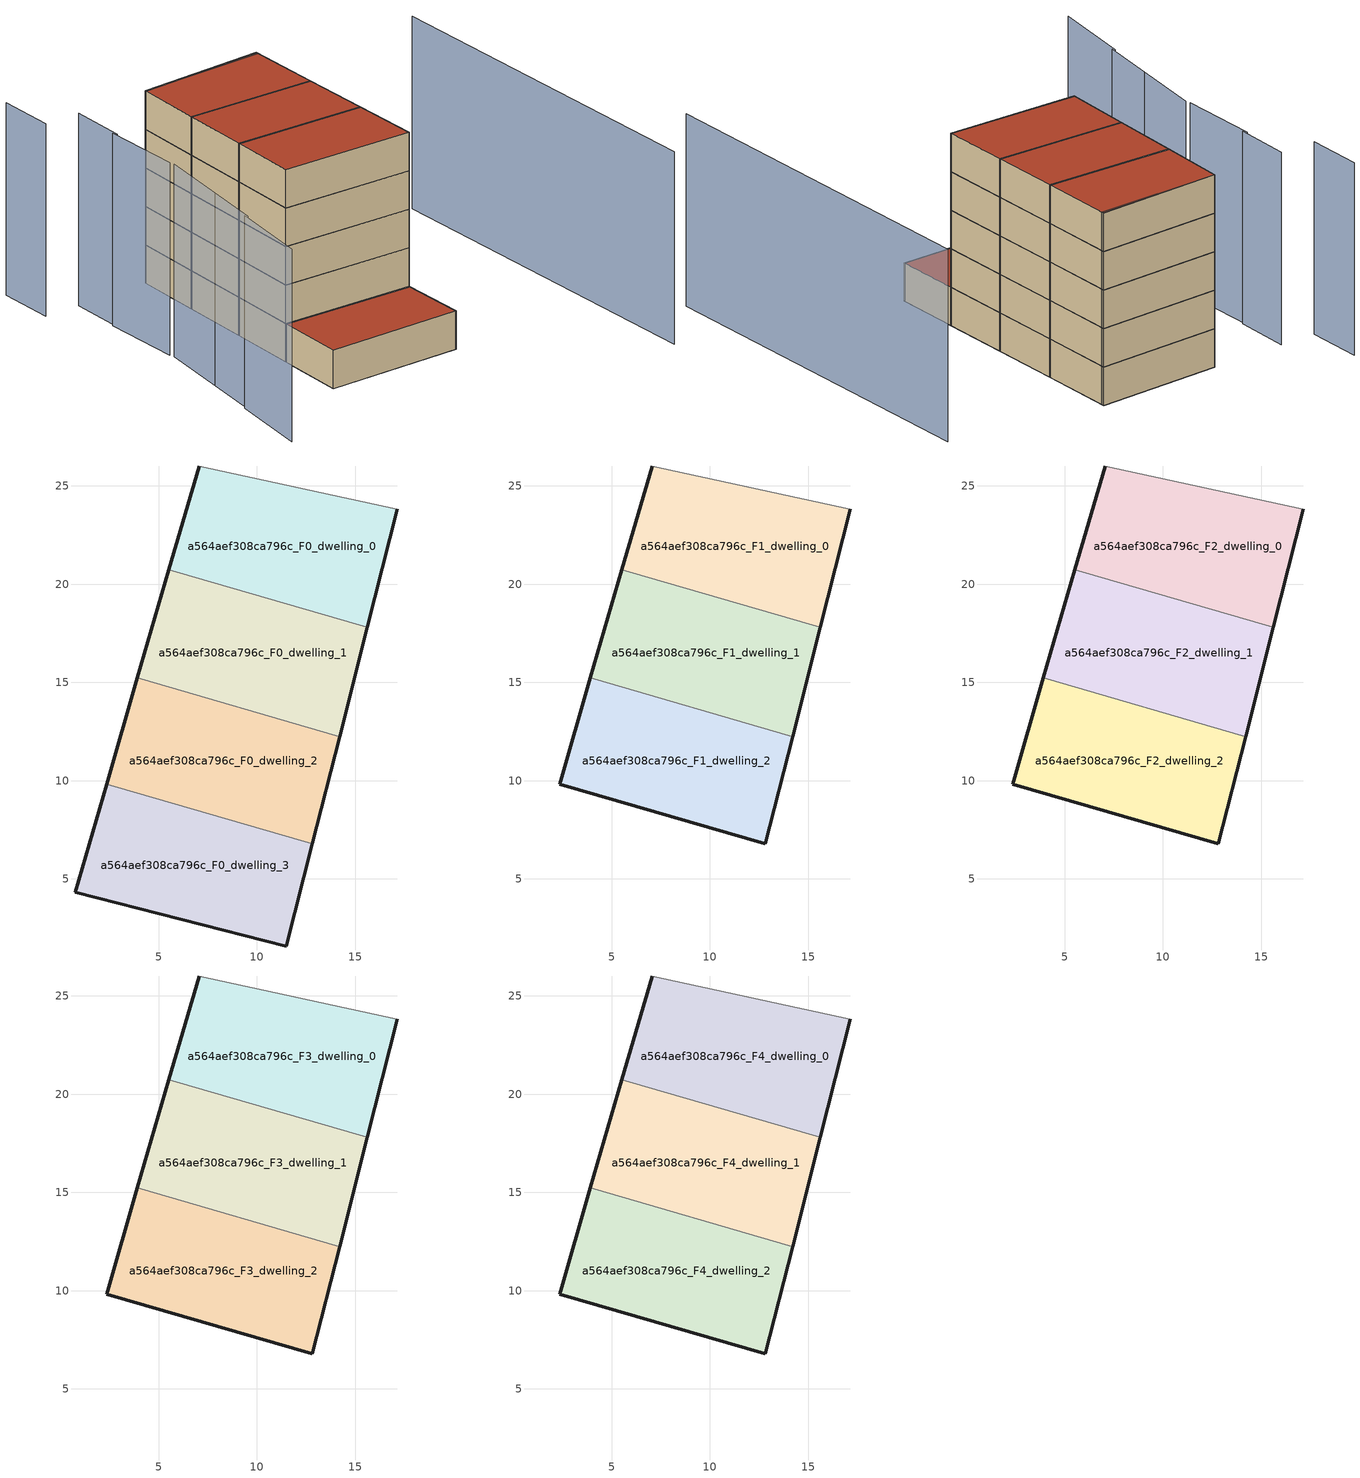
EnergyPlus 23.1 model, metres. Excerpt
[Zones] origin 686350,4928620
a564aef308ca796c_F0_dwelling_0
 floor ground (EU_floor_Construction): 15.62,17.81 17.15,23.82 7.06,26.01 5.52,20.74 z0
 wall outside (EU_wall_Construction): 17.15,23.82 15.62,17.81 / 5.52,20.74 7.06,26.01 z0:3
 wall adiabatic (EU_wall_Construction): 7.06,26.01 17.15,23.82 z0:3
 wall to a564aef308ca796c_F0_dwelling_1 (EU_wall_Construction): 15.62,17.81 5.52,20.74 z0:3
a564aef308ca796c_F0_dwelling_1
 floor ground (EU_floor_Construction): 14.2,12.25 15.62,17.81 5.52,20.74 3.92,15.23 z0
 wall outside (EU_wall_Construction): 15.62,17.81 14.2,12.25 / 3.92,15.23 5.52,20.74 z0:3
 wall to a564aef308ca796c_F0_dwelling_2 (EU_wall_Construction): 14.2,12.25 3.92,15.23 z0:3
a564aef308ca796c_F0_dwelling_2
 floor ground (EU_floor_Construction): 12.81,6.78 14.2,12.25 3.92,15.23 2.35,9.82 z0
 wall outside (EU_wall_Construction): 14.2,12.25 12.81,6.78 / 2.35,9.82 3.92,15.23 z0:3
 wall to a564aef308ca796c_F0_dwelling_3 (EU_wall_Construction): 12.81,6.78 2.35,9.82 z0:3
a564aef308ca796c_F0_dwelling_3
 floor ground (EU_floor_Construction): 11.49,1.59 12.81,6.78 2.35,9.82 0.76,4.32 z0
 wall outside (EU_wall_Construction): 12.81,6.78 11.49,1.59 0.76,4.32 2.35,9.82 z0:3
 roof outside (EU_roof_Construction): 12.81,6.78 11.49,1.59 0.76,4.32 2.35,9.82 z3
a564aef308ca796c_F1_dwelling_0
 floor to a564aef308ca796c_F0_dwelling_0 (EU_floor_Construction): 15.62,17.81 17.15,23.82 7.06,26.01 5.52,20.74 z3
 wall outside (EU_wall_Construction): 17.15,23.82 15.62,17.81 / 5.52,20.74 7.06,26.01 z3:6
 wall adiabatic (EU_wall_Construction): 7.06,26.01 17.15,23.82 z3:6
 wall to a564aef308ca796c_F1_dwelling_1 (EU_wall_Construction): 15.62,17.81 5.52,20.74 z3:6
a564aef308ca796c_F1_dwelling_1
 floor to a564aef308ca796c_F0_dwelling_1 (EU_floor_Construction): 14.2,12.25 15.62,17.81 5.52,20.74 3.92,15.23 z3
 wall outside (EU_wall_Construction): 15.62,17.81 14.2,12.25 / 3.92,15.23 5.52,20.74 z3:6
 wall to a564aef308ca796c_F1_dwelling_2 (EU_wall_Construction): 14.2,12.25 3.92,15.23 z3:6
a564aef308ca796c_F1_dwelling_2
 floor to a564aef308ca796c_F0_dwelling_2 (EU_floor_Construction): 12.81,6.78 14.2,12.25 3.92,15.23 2.35,9.82 z3
 wall outside (EU_wall_Construction): 14.2,12.25 12.81,6.78 2.35,9.82 3.92,15.23 z3:6
a564aef308ca796c_F2_dwelling_0
 floor to a564aef308ca796c_F1_dwelling_0 (EU_floor_Construction): 15.62,17.81 17.15,23.82 7.06,26.01 5.52,20.74 z6
 wall outside (EU_wall_Construction): 17.15,23.82 15.62,17.81 / 5.52,20.74 7.06,26.01 z6:9
 wall adiabatic (EU_wall_Construction): 7.06,26.01 17.15,23.82 z6:9
 wall to a564aef308ca796c_F2_dwelling_1 (EU_wall_Construction): 15.62,17.81 5.52,20.74 z6:9
a564aef308ca796c_F2_dwelling_1
 floor to a564aef308ca796c_F1_dwelling_1 (EU_floor_Construction): 14.2,12.25 15.62,17.81 5.52,20.74 3.92,15.23 z6
 wall outside (EU_wall_Construction): 15.62,17.81 14.2,12.25 / 3.92,15.23 5.52,20.74 z6:9
 wall to a564aef308ca796c_F2_dwelling_2 (EU_wall_Construction): 14.2,12.25 3.92,15.23 z6:9
a564aef308ca796c_F2_dwelling_2
 floor to a564aef308ca796c_F1_dwelling_2 (EU_floor_Construction): 12.81,6.78 14.2,12.25 3.92,15.23 2.35,9.82 z6
 wall outside (EU_wall_Construction): 14.2,12.25 12.81,6.78 2.35,9.82 3.92,15.23 z6:9
a564aef308ca796c_F3_dwelling_0
 floor to a564aef308ca796c_F2_dwelling_0 (EU_floor_Construction): 15.62,17.81 17.15,23.82 7.06,26.01 5.52,20.74 z9
 wall outside (EU_wall_Construction): 17.15,23.82 15.62,17.81 / 5.52,20.74 7.06,26.01 z9:12
 wall adiabatic (EU_wall_Construction): 7.06,26.01 17.15,23.82 z9:12
 wall to a564aef308ca796c_F3_dwelling_1 (EU_wall_Construction): 15.62,17.81 5.52,20.74 z9:12
a564aef308ca796c_F3_dwelling_1
 floor to a564aef308ca796c_F2_dwelling_1 (EU_floor_Construction): 14.2,12.25 15.62,17.81 5.52,20.74 3.92,15.23 z9
 wall outside (EU_wall_Construction): 15.62,17.81 14.2,12.25 / 3.92,15.23 5.52,20.74 z9:12
 wall to a564aef308ca796c_F3_dwelling_2 (EU_wall_Construction): 14.2,12.25 3.92,15.23 z9:12
a564aef308ca796c_F3_dwelling_2
 floor to a564aef308ca796c_F2_dwelling_2 (EU_floor_Construction): 12.81,6.78 14.2,12.25 3.92,15.23 2.35,9.82 z9
 wall outside (EU_wall_Construction): 14.2,12.25 12.81,6.78 2.35,9.82 3.92,15.23 z9:12
a564aef308ca796c_F4_dwelling_0
 floor to a564aef308ca796c_F3_dwelling_0 (EU_floor_Construction): 15.62,17.81 17.15,23.82 7.06,26.01 5.52,20.74 z12
 wall outside (EU_wall_Construction): 17.15,23.82 15.62,17.81 / 5.52,20.74 7.06,26.01 z12:15
 wall adiabatic (EU_wall_Construction): 7.06,26.01 17.15,23.82 z12:15
 wall to a564aef308ca796c_F4_dwelling_1 (EU_wall_Construction): 15.62,17.81 5.52,20.74 z12:15
 roof outside (EU_roof_Construction): 17.15,23.82 15.62,17.81 5.52,20.74 7.06,26.01 z15
a564aef308ca796c_F4_dwelling_1
 floor to a564aef308ca796c_F3_dwelling_1 (EU_floor_Construction): 14.2,12.25 15.62,17.81 5.52,20.74 3.92,15.23 z12
 wall outside (EU_wall_Construction): 15.62,17.81 14.2,12.25 / 3.92,15.23 5.52,20.74 z12:15
 wall to a564aef308ca796c_F4_dwelling_2 (EU_wall_Construction): 14.2,12.25 3.92,15.23 z12:15
 roof outside (EU_roof_Construction): 15.62,17.81 14.2,12.25 3.92,15.23 5.52,20.74 z15
a564aef308ca796c_F4_dwelling_2
 floor to a564aef308ca796c_F3_dwelling_2 (EU_floor_Construction): 12.81,6.78 14.2,12.25 3.92,15.23 2.35,9.82 z12
 wall outside (EU_wall_Construction): 14.2,12.25 12.81,6.78 2.35,9.82 3.92,15.23 z12:15
 roof outside (EU_roof_Construction): 14.2,12.25 12.81,6.78 2.35,9.82 3.92,15.23 z15
shading: 21.65,-10.12 28.85,18.87 / -5.73,7.26 -8.29,1.09 / -3.94,11.3 -5.69,7.03 / -1.72,16.67 -3.91,11.29 / -0.17,23.37 -1.73,17.07 / 1.1,27.38 -0.06,23.03 / -0.57,32.62 -1.77,28.15 / 17.1,23.63 7.06,26.01 z0:15
[Building]
EU S2 Campaign: North Axis=0; Terrain=City; Solar Distribution=FullExterior
[Site:Location]
Bologna: Latitude=44.5; Longitude=11.25; Time Zone=1; Elevation=37
[SizingPeriod:WeatherFileDays]
AnnualSizingPeriod: Begin Month=1; Begin Day of Month=1; End Month=12; End Day of Month=31; Day of Week for Start Day=Monday; Use Weather File Daylight Saving Period=No; Use Weather File Rain and Snow Indicators=No
[MATERIAL]
EU_InternalMass_Material: Roughness=MediumRough; Thickness=0.1; Conductivity=1; Density=1800; Specific Heat=900; Thermal Absorptance=0.9; Solar Absorptance=0.7; Visible Absorptance=0.7
[MATERIAL:NOMASS] Roughness=MediumRough; Thermal Absorptance=0.9; Solar Absorptance=0.7; Visible Absorptance=0.7
Name | Thermal Resistance
EU_wall_NoMass | 0.905828
EU_roof_NoMass | 0.37593
EU_floor_NoMass | 0.67114
[CONSTRUCTION]
EU_wall_Construction: EU_wall_NoMass
EU_roof_Construction: EU_roof_NoMass
EU_floor_Construction: EU_floor_NoMass
EU_InternalMass_Construction: EU_InternalMass_Material
[ZONE] Type=1; Multiplier=1; Ceiling Height=autocalculate; Floor Area=autocalculate; Part of Total Floor Area=Yes
Name | Volume
a564aef308ca796c_F0_dwelling_0 | 182.541
a564aef308ca796c_F1_dwelling_0; a564aef308ca796c_F2_dwelling_0; a564aef308ca796c_F3_dwelling_0; a564aef308ca796c_F4_dwelling_0 | 182.542
a564aef308ca796c_F0_dwelling_1 | 182.532
a564aef308ca796c_F1_dwelling_1; a564aef308ca796c_F2_dwelling_1; a564aef308ca796c_F3_dwelling_1; a564aef308ca796c_F4_dwelling_1 | 182.531
a564aef308ca796c_F0_dwelling_2 | 182.534
a564aef308ca796c_F1_dwelling_2; a564aef308ca796c_F2_dwelling_2; a564aef308ca796c_F3_dwelling_2; a564aef308ca796c_F4_dwelling_2 | 182.535
a564aef308ca796c_F0_dwelling_3 | 182.556
[INTERNALMASS] Construction=EU_InternalMass_Construction
Name | Zone or ZoneList | Surface Area
a564aef308ca796c_F0_dwelling_0_EU_InternalMass | a564aef308ca796c_F0_dwelling_0 | 60.847
a564aef308ca796c_F0_dwelling_1_EU_InternalMass | a564aef308ca796c_F0_dwelling_1 | 60.8439
a564aef308ca796c_F0_dwelling_2_EU_InternalMass | a564aef308ca796c_F0_dwelling_2 | 60.8447
a564aef308ca796c_F0_dwelling_3_EU_InternalMass | a564aef308ca796c_F0_dwelling_3 | 60.8522
a564aef308ca796c_F1_dwelling_0_EU_InternalMass | a564aef308ca796c_F1_dwelling_0 | 81.1341
a564aef308ca796c_F1_dwelling_1_EU_InternalMass | a564aef308ca796c_F1_dwelling_1 | 81.1334
a564aef308ca796c_F1_dwelling_2_EU_InternalMass | a564aef308ca796c_F1_dwelling_2 | 81.1301
a564aef308ca796c_F2_dwelling_0_EU_InternalMass | a564aef308ca796c_F2_dwelling_0 | 81.1341
a564aef308ca796c_F2_dwelling_1_EU_InternalMass | a564aef308ca796c_F2_dwelling_1 | 81.1334
a564aef308ca796c_F2_dwelling_2_EU_InternalMass | a564aef308ca796c_F2_dwelling_2 | 81.1301
a564aef308ca796c_F3_dwelling_0_EU_InternalMass | a564aef308ca796c_F3_dwelling_0 | 81.1341
a564aef308ca796c_F3_dwelling_1_EU_InternalMass | a564aef308ca796c_F3_dwelling_1 | 81.1334
a564aef308ca796c_F3_dwelling_2_EU_InternalMass | a564aef308ca796c_F3_dwelling_2 | 81.1301
a564aef308ca796c_F4_dwelling_0_EU_InternalMass | a564aef308ca796c_F4_dwelling_0 | 81.1341
a564aef308ca796c_F4_dwelling_1_EU_InternalMass | a564aef308ca796c_F4_dwelling_1 | 81.1334
a564aef308ca796c_F4_dwelling_2_EU_InternalMass | a564aef308ca796c_F4_dwelling_2 | 81.1301
[OTHEREQUIPMENT] Fuel Type=Electricity; Design Level Calculation Method=Watts/Area; Power per Zone Floor Area=1; Fraction Latent=0; Fraction Radiant=0; Fraction Lost=0; Carbon Dioxide Generation Rate=0; EndUse Subcategory=EU_Step8_InternalGains
Name | Zone or ZoneList or Space or SpaceList | Schedule
EU_Step8_InternalGain_a564aef308ca796c_F0_dwelling_0_f000 | a564aef308ca796c_F0_dwelling_0 | EU_Step8_GainSchedule_a564aef308ca796c_F0_dwelling_0_f000
EU_Step8_InternalGain_a564aef308ca796c_F0_dwelling_1_f000 | a564aef308ca796c_F0_dwelling_1 | EU_Step8_GainSchedule_a564aef308ca796c_F0_dwelling_1_f000
EU_Step8_InternalGain_a564aef308ca796c_F0_dwelling_2_f000 | a564aef308ca796c_F0_dwelling_2 | EU_Step8_GainSchedule_a564aef308ca796c_F0_dwelling_2_f000
EU_Step8_InternalGain_a564aef308ca796c_F0_dwelling_3_f000 | a564aef308ca796c_F0_dwelling_3 | EU_Step8_GainSchedule_a564aef308ca796c_F0_dwelling_3_f000
EU_Step8_InternalGain_a564aef308ca796c_F1_dwelling_0_f000 | a564aef308ca796c_F1_dwelling_0 | EU_Step8_GainSchedule_a564aef308ca796c_F1_dwelling_0_f000
EU_Step8_InternalGain_a564aef308ca796c_F1_dwelling_1_f000 | a564aef308ca796c_F1_dwelling_1 | EU_Step8_GainSchedule_a564aef308ca796c_F1_dwelling_1_f000
EU_Step8_InternalGain_a564aef308ca796c_F1_dwelling_2_f000 | a564aef308ca796c_F1_dwelling_2 | EU_Step8_GainSchedule_a564aef308ca796c_F1_dwelling_2_f000
EU_Step8_InternalGain_a564aef308ca796c_F2_dwelling_0_f000 | a564aef308ca796c_F2_dwelling_0 | EU_Step8_GainSchedule_a564aef308ca796c_F2_dwelling_0_f000
EU_Step8_InternalGain_a564aef308ca796c_F2_dwelling_1_f000 | a564aef308ca796c_F2_dwelling_1 | EU_Step8_GainSchedule_a564aef308ca796c_F2_dwelling_1_f000
EU_Step8_InternalGain_a564aef308ca796c_F2_dwelling_2_f000 | a564aef308ca796c_F2_dwelling_2 | EU_Step8_GainSchedule_a564aef308ca796c_F2_dwelling_2_f000
EU_Step8_InternalGain_a564aef308ca796c_F3_dwelling_0_f000 | a564aef308ca796c_F3_dwelling_0 | EU_Step8_GainSchedule_a564aef308ca796c_F3_dwelling_0_f000
EU_Step8_InternalGain_a564aef308ca796c_F3_dwelling_1_f000 | a564aef308ca796c_F3_dwelling_1 | EU_Step8_GainSchedule_a564aef308ca796c_F3_dwelling_1_f000
EU_Step8_InternalGain_a564aef308ca796c_F3_dwelling_2_f000 | a564aef308ca796c_F3_dwelling_2 | EU_Step8_GainSchedule_a564aef308ca796c_F3_dwelling_2_f000
EU_Step8_InternalGain_a564aef308ca796c_F4_dwelling_0_f000 | a564aef308ca796c_F4_dwelling_0 | EU_Step8_GainSchedule_a564aef308ca796c_F4_dwelling_0_f000
EU_Step8_InternalGain_a564aef308ca796c_F4_dwelling_1_f000 | a564aef308ca796c_F4_dwelling_1 | EU_Step8_GainSchedule_a564aef308ca796c_F4_dwelling_1_f000
EU_Step8_InternalGain_a564aef308ca796c_F4_dwelling_2_f000 | a564aef308ca796c_F4_dwelling_2 | EU_Step8_GainSchedule_a564aef308ca796c_F4_dwelling_2_f000
[ZONEVENTILATION:DESIGNFLOWRATE] Schedule=EU_AlwaysOn; Design Flow Rate Calculation Method=AirChanges/Hour; Air Changes per Hour=0.73129; Ventilation Type=Natural; Fan Pressure Rise=0; Fan Total Efficiency=1; Constant Term Coefficient=1; Temperature Term Coefficient=0; Velocity Term Coefficient=0; Velocity Squared Term Coefficient=0; Minimum Indoor Temperature=-100; Maximum Indoor Temperature=100; Delta Temperature=-100; Minimum Outdoor Temperature=-100; Maximum Outdoor Temperature=100; Maximum Wind Speed=40
Name | Zone or ZoneList or Space or SpaceList
EU_ConstantAir_a564aef308ca796c_F0_dwelling_0 | a564aef308ca796c_F0_dwelling_0
EU_ConstantAir_a564aef308ca796c_F0_dwelling_1 | a564aef308ca796c_F0_dwelling_1
EU_ConstantAir_a564aef308ca796c_F0_dwelling_2 | a564aef308ca796c_F0_dwelling_2
EU_ConstantAir_a564aef308ca796c_F0_dwelling_3 | a564aef308ca796c_F0_dwelling_3
EU_ConstantAir_a564aef308ca796c_F1_dwelling_0 | a564aef308ca796c_F1_dwelling_0
EU_ConstantAir_a564aef308ca796c_F1_dwelling_1 | a564aef308ca796c_F1_dwelling_1
EU_ConstantAir_a564aef308ca796c_F1_dwelling_2 | a564aef308ca796c_F1_dwelling_2
EU_ConstantAir_a564aef308ca796c_F2_dwelling_0 | a564aef308ca796c_F2_dwelling_0
EU_ConstantAir_a564aef308ca796c_F2_dwelling_1 | a564aef308ca796c_F2_dwelling_1
EU_ConstantAir_a564aef308ca796c_F2_dwelling_2 | a564aef308ca796c_F2_dwelling_2
EU_ConstantAir_a564aef308ca796c_F3_dwelling_0 | a564aef308ca796c_F3_dwelling_0
EU_ConstantAir_a564aef308ca796c_F3_dwelling_1 | a564aef308ca796c_F3_dwelling_1
EU_ConstantAir_a564aef308ca796c_F3_dwelling_2 | a564aef308ca796c_F3_dwelling_2
EU_ConstantAir_a564aef308ca796c_F4_dwelling_0 | a564aef308ca796c_F4_dwelling_0
EU_ConstantAir_a564aef308ca796c_F4_dwelling_1 | a564aef308ca796c_F4_dwelling_1
EU_ConstantAir_a564aef308ca796c_F4_dwelling_2 | a564aef308ca796c_F4_dwelling_2
[HVACTEMPLATE:THERMOSTAT] Constant Heating Setpoint=20; Constant Cooling Setpoint=50
EU_HeatOnly_a564aef308ca796c_F0_dwelling_0; EU_HeatOnly_a564aef308ca796c_F0_dwelling_1; EU_HeatOnly_a564aef308ca796c_F0_dwelling_2; EU_HeatOnly_a564aef308ca796c_F0_dwelling_3; EU_HeatOnly_a564aef308ca796c_F1_dwelling_0; EU_HeatOnly_a564aef308ca796c_F1_dwelling_1; EU_HeatOnly_a564aef308ca796c_F1_dwelling_2; EU_HeatOnly_a564aef308ca796c_F2_dwelling_0; EU_HeatOnly_a564aef308ca796c_F2_dwelling_1; EU_HeatOnly_a564aef308ca796c_F2_dwelling_2; EU_HeatOnly_a564aef308ca796c_F3_dwelling_0; EU_HeatOnly_a564aef308ca796c_F3_dwelling_1; EU_HeatOnly_a564aef308ca796c_F3_dwelling_2; EU_HeatOnly_a564aef308ca796c_F4_dwelling_0; EU_HeatOnly_a564aef308ca796c_F4_dwelling_1; EU_HeatOnly_a564aef308ca796c_F4_dwelling_2
[HVACTEMPLATE:ZONE:IDEALLOADSAIRSYSTEM] System Availability Schedule=EU_AlwaysOn; Maximum Heating Supply Air Temperature=50; Minimum Cooling Supply Air Temperature=13; Maximum Heating Supply Air Humidity Ratio=0.0156; Minimum Cooling Supply Air Humidity Ratio=0.0077; Heating Limit=NoLimit; Cooling Limit=NoLimit; Heating Availability Schedule=EU_AlwaysOn; Cooling Availability Schedule=EU_CoolingOff; Dehumidification Control Type=ConstantSensibleHeatRatio; Cooling Sensible Heat Ratio=0.7; Dehumidification Setpoint=60; Humidification Control Type=None; Humidification Setpoint=30; Outdoor Air Method=None; Outdoor Air Flow Rate per Person=0.00944; Outdoor Air Flow Rate per Zone Floor Area=0; Outdoor Air Flow Rate per Zone=0; Demand Controlled Ventilation Type=None; Outdoor Air Economizer Type=NoEconomizer; Heat Recovery Type=None; Sensible Heat Recovery Effectiveness=0.7; Latent Heat Recovery Effectiveness=0.65
Name | Template Thermostat
a564aef308ca796c_F0_dwelling_0 | EU_HeatOnly_a564aef308ca796c_F0_dwelling_0
a564aef308ca796c_F0_dwelling_1 | EU_HeatOnly_a564aef308ca796c_F0_dwelling_1
a564aef308ca796c_F0_dwelling_2 | EU_HeatOnly_a564aef308ca796c_F0_dwelling_2
a564aef308ca796c_F0_dwelling_3 | EU_HeatOnly_a564aef308ca796c_F0_dwelling_3
a564aef308ca796c_F1_dwelling_0 | EU_HeatOnly_a564aef308ca796c_F1_dwelling_0
a564aef308ca796c_F1_dwelling_1 | EU_HeatOnly_a564aef308ca796c_F1_dwelling_1
a564aef308ca796c_F1_dwelling_2 | EU_HeatOnly_a564aef308ca796c_F1_dwelling_2
a564aef308ca796c_F2_dwelling_0 | EU_HeatOnly_a564aef308ca796c_F2_dwelling_0
a564aef308ca796c_F2_dwelling_1 | EU_HeatOnly_a564aef308ca796c_F2_dwelling_1
a564aef308ca796c_F2_dwelling_2 | EU_HeatOnly_a564aef308ca796c_F2_dwelling_2
a564aef308ca796c_F3_dwelling_0 | EU_HeatOnly_a564aef308ca796c_F3_dwelling_0
a564aef308ca796c_F3_dwelling_1 | EU_HeatOnly_a564aef308ca796c_F3_dwelling_1
a564aef308ca796c_F3_dwelling_2 | EU_HeatOnly_a564aef308ca796c_F3_dwelling_2
a564aef308ca796c_F4_dwelling_0 | EU_HeatOnly_a564aef308ca796c_F4_dwelling_0
a564aef308ca796c_F4_dwelling_1 | EU_HeatOnly_a564aef308ca796c_F4_dwelling_1
a564aef308ca796c_F4_dwelling_2 | EU_HeatOnly_a564aef308ca796c_F4_dwelling_2
[SIZING:ZONE] Zone Cooling Design Supply Air Temperature Input Method=SupplyAirTemperature; Zone Cooling Design Supply Air Temperature=13; Zone Heating Design Supply Air Temperature Input Method=SupplyAirTemperature; Zone Heating Design Supply Air Temperature=50; Zone Cooling Design Supply Air Humidity Ratio=0.008; Zone Heating Design Supply Air Humidity Ratio=0.008; Cooling Design Air Flow Method=DesignDay; Cooling Design Air Flow Rate=0; Cooling Minimum Air Flow per Zone Floor Area=0.000762; Cooling Minimum Air Flow=0; Cooling Minimum Air Flow Fraction=0.2; Heating Design Air Flow Method=DesignDay; Heating Design Air Flow Rate=0; Heating Maximum Air Flow per Zone Floor Area=0.002032; Heating Maximum Air Flow=0.141576; Heating Maximum Air Flow Fraction=0.3; Account for Dedicated Outdoor Air System=No; Dedicated Outdoor Air System Control Strategy=NeutralSupplyAir; Dedicated Outdoor Air Low Setpoint Temperature for Design=autosize; Dedicated Outdoor Air High Setpoint Temperature for Design=autosize; Zone Load Sizing Method=Sensible Load Only No Latent Load; Zone Latent Cooling Design Supply Air Humidity Ratio Input Method=HumidityRatioDifference; Zone Cooling Design Supply Air Humidity Ratio Difference=0.005; Zone Latent Heating Design Supply Air Humidity Ratio Input Method=HumidityRatioDifference; Zone Humidification Design Supply Air Humidity Ratio Difference=0.005
a564aef308ca796c_F0_dwelling_0; a564aef308ca796c_F0_dwelling_1; a564aef308ca796c_F0_dwelling_2; a564aef308ca796c_F0_dwelling_3; a564aef308ca796c_F1_dwelling_0; a564aef308ca796c_F1_dwelling_1; a564aef308ca796c_F1_dwelling_2; a564aef308ca796c_F2_dwelling_0; a564aef308ca796c_F2_dwelling_1; a564aef308ca796c_F2_dwelling_2; a564aef308ca796c_F3_dwelling_0; a564aef308ca796c_F3_dwelling_1; a564aef308ca796c_F3_dwelling_2; a564aef308ca796c_F4_dwelling_0; a564aef308ca796c_F4_dwelling_1; a564aef308ca796c_F4_dwelling_2
[SCHEDULE:CONSTANT]
Name | Hourly Value
EU_AlwaysOn | 1
EU_CoolingOff | 0
[SCHEDULE:FILE] Column Number=1; Rows to Skip at Top=0; Number of Hours of Data=8760; Column Separator=Comma; Interpolate to Timestep=No; Minutes per Item=60; Adjust Schedule for Daylight Savings=Yes
Name | File
EU_Step8_GainSchedule_a564aef308ca796c_F0_dwelling_0_f000 | ../../schedules/a564aef308ca796c/a564aef308ca796c_F0_dwelling_0_f000_gain.csv
EU_Step8_GainSchedule_a564aef308ca796c_F0_dwelling_1_f000 | ../../schedules/a564aef308ca796c/a564aef308ca796c_F0_dwelling_1_f000_gain.csv
EU_Step8_GainSchedule_a564aef308ca796c_F0_dwelling_2_f000 | ../../schedules/a564aef308ca796c/a564aef308ca796c_F0_dwelling_2_f000_gain.csv
EU_Step8_GainSchedule_a564aef308ca796c_F0_dwelling_3_f000 | ../../schedules/a564aef308ca796c/a564aef308ca796c_F0_dwelling_3_f000_gain.csv
EU_Step8_GainSchedule_a564aef308ca796c_F1_dwelling_0_f000 | ../../schedules/a564aef308ca796c/a564aef308ca796c_F1_dwelling_0_f000_gain.csv
EU_Step8_GainSchedule_a564aef308ca796c_F1_dwelling_1_f000 | ../../schedules/a564aef308ca796c/a564aef308ca796c_F1_dwelling_1_f000_gain.csv
EU_Step8_GainSchedule_a564aef308ca796c_F1_dwelling_2_f000 | ../../schedules/a564aef308ca796c/a564aef308ca796c_F1_dwelling_2_f000_gain.csv
EU_Step8_GainSchedule_a564aef308ca796c_F2_dwelling_0_f000 | ../../schedules/a564aef308ca796c/a564aef308ca796c_F2_dwelling_0_f000_gain.csv
EU_Step8_GainSchedule_a564aef308ca796c_F2_dwelling_1_f000 | ../../schedules/a564aef308ca796c/a564aef308ca796c_F2_dwelling_1_f000_gain.csv
EU_Step8_GainSchedule_a564aef308ca796c_F2_dwelling_2_f000 | ../../schedules/a564aef308ca796c/a564aef308ca796c_F2_dwelling_2_f000_gain.csv
EU_Step8_GainSchedule_a564aef308ca796c_F3_dwelling_0_f000 | ../../schedules/a564aef308ca796c/a564aef308ca796c_F3_dwelling_0_f000_gain.csv
EU_Step8_GainSchedule_a564aef308ca796c_F3_dwelling_1_f000 | ../../schedules/a564aef308ca796c/a564aef308ca796c_F3_dwelling_1_f000_gain.csv
EU_Step8_GainSchedule_a564aef308ca796c_F3_dwelling_2_f000 | ../../schedules/a564aef308ca796c/a564aef308ca796c_F3_dwelling_2_f000_gain.csv
EU_Step8_GainSchedule_a564aef308ca796c_F4_dwelling_0_f000 | ../../schedules/a564aef308ca796c/a564aef308ca796c_F4_dwelling_0_f000_gain.csv
EU_Step8_GainSchedule_a564aef308ca796c_F4_dwelling_1_f000 | ../../schedules/a564aef308ca796c/a564aef308ca796c_F4_dwelling_1_f000_gain.csv
EU_Step8_GainSchedule_a564aef308ca796c_F4_dwelling_2_f000 | ../../schedules/a564aef308ca796c/a564aef308ca796c_F4_dwelling_2_f000_gain.csv
